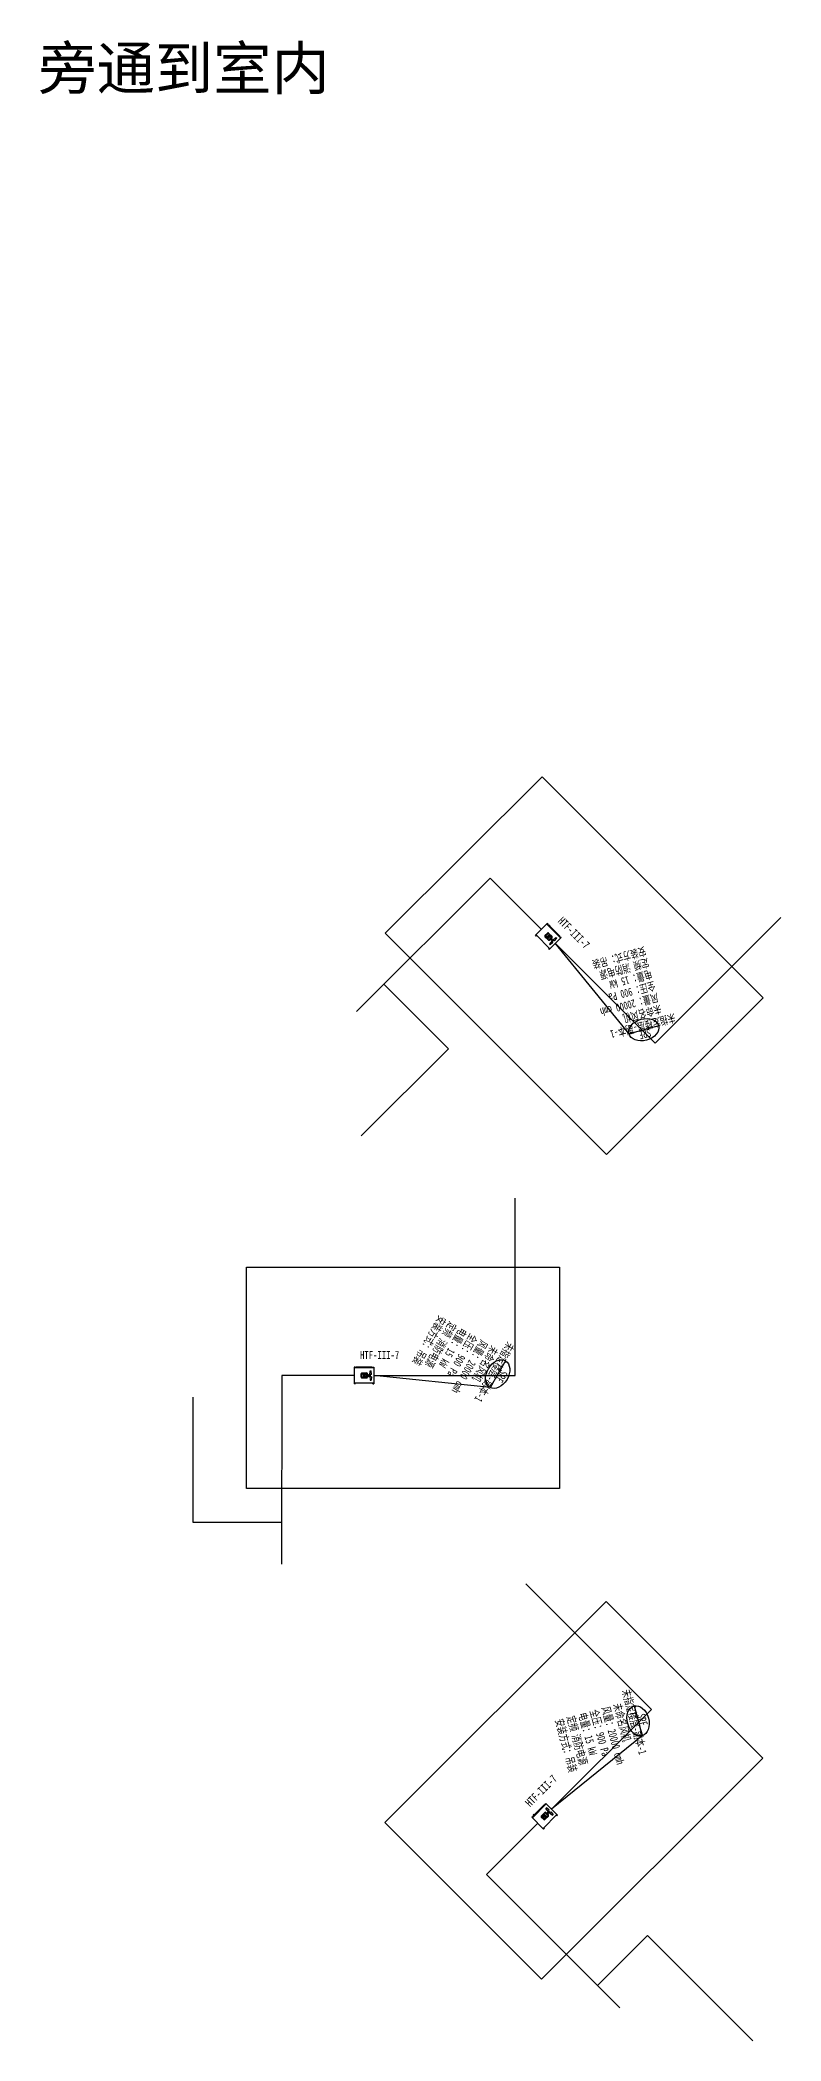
# Model space of a CAD drawing. Header units: inches. Extents: x 18625 to 740902, y -192685 to 58033.
# Drawn here: x 341565 to 376254, y -35757 to 58033 of the extents above; entities that cross this region are included whole.
import ezdxf
from ezdxf.enums import TextEntityAlignment as Align

# ---------------------------------------------------------------- set-up
doc = ezdxf.new("R2010")
doc.units = ezdxf.units.IN
doc.header["$MEASUREMENT"] = 0
doc.layers.add('H-DIMS-FANS', color=7, linetype='Continuous')
doc.layers.add('H-FIRE-FBOX', color=161, linetype='Continuous')
doc.styles.get("Standard").update_dxf_attribs({"font": ''})
doc.styles.add('TH-STYLE1', font='STFANGSO.TTF', dxfattribs={"width": 0.7})
doc.styles.get('Standard').set_extended_font_data('SimSun')

# ---------------------------------------------------------------- blocks, each defined once
blk = doc.blocks.new('*U3')
for p, q in [((4060, -195), (4736, 195)), ((4705, 178), (5165, -619)), ((4761, 152), (4730, 134)), ((4761, 152), (4736, 195)), ((4085, -238), (4060, -195)), ((4115, -221), (4085, -238)), ((4090, -178), (4550, -974)), ((4099, -272), (4474, -922)), ((4405, -123), (4271, -220)), ((4294, -259), (4271, -220)), ((4475, -179), (4294, -259)), ((4405, -123), (4427, -160)), ((4474, -922), (4412, -848)), ((4522, -105), (4427, -160)), ((4474, -922), (4441, -831)), ((4670, -231), (4462, -351)), ((4462, -351), (4575, -546)), ((4509, -237), (4475, -179)), ((4619, -217), (4476, -300)), ((4489, -249), (4567, -204)), ((4508, -281), (4489, -249)), ((4525, -931), (4495, -948)), ((4501, -68), (4652, 0)), ((4501, -68), (4522, -105)), ((4514, -156), (4675, -39)), ((4548, -215), (4514, -156)), ((4600, -500), (4515, -353)), ((4520, -992), (5196, -602)), ((4624, -466), (4556, -349)), ((4586, -236), (4567, -204)), ((4783, -426), (4575, -546)), ((4650, -438), (4594, -340)), ((4689, -429), (4621, -311)), ((4769, -478), (4626, -560)), ((4730, -424), (4645, -278)), ((4675, -39), (4652, 0)), ((4670, -231), (4783, -426)), ((5171, -559), (5141, -576)), ((5171, -559), (5196, -602)), ((4495, -948), (4520, -992))]:
    blk.add_line(p, q)
for centre, start, end in [((4494, -333), 120, 210), ((4607, -528), 210, 300), ((4638, -250), 30, 120), ((4750, -445), 300, 30)]:
    blk.add_arc(centre, 37.6, start, end)
at = {"layer": 'H-DIMS-FANS'}
for p, q in [((720, 4984), (2160, 4984)), ((2160, 4984), (4398, 0))]:
    blk.add_line(p, q, dxfattribs=at)
blk.add_ellipse((1440, 4984), major_axis=(-720, 0), ratio=0.7, dxfattribs=at)
at = {"style": 'TH-STYLE1', "width": 0.8}
blk.add_text('HTF-III-7', height=375, rotation=120, dxfattribs=at).set_placement((3429, -252), align=Align.MIDDLE_CENTER)
at = {"layer": 'H-DIMS-FANS', "style": 'TH-STYLE1', "width": 0.7}
for tag, p in [('楼层-编号', (1440, 4804)), ('设备符号', (1440, 5194))]:
    blk.add_attdef(tag, text='', height=375, dxfattribs=at).set_placement(p, align=Align.MIDDLE_CENTER)
for tag, p in [('风机功能', (400, 4050)), ('风量', (400, 3488)), ('全压', (400, 2925)), ('定频', (400, 1800)), ('电量', (400, 2363)), ('消防电源', (1301, 1800)), ('备注', (400, 675)), ('安装方式', (400, 1238))]:
    blk.add_attdef(tag, p, '', height=375, dxfattribs=at)

msp = doc.modelspace()

# ---------------------------------------------------------------- linework, layer by layer
for points in [[(375425, 13132), (368085, 5802), (357728, 16173), (365068, 23503)], [(365892, 507), (365885, -9867), (351228, -9857), (351235, 516)], [(368079, -15162), (375409, -22502), (365038, -32859), (357708, -25519)]]:
    msp.add_lwpolyline(points, close=True)
for points in [[(365039, 16344), (362637, 18749), (356378, 12497)], [(365689, 15693), (370364, 11013), (376254, 16896)], [(357656, 13774), (360684, 10745), (356602, 6662)], [(357197, -4567), (363812, -4571), (363817, 3754)], [(356277, -4567), (352878, -4564), (352872, -13411)], [(352874, -11449), (348732, -11449), (348732, -5585)], [(365518, -24898), (370198, -20223), (364315, -14333)], [(364867, -25548), (362462, -27950), (368714, -34210)], [(367662, -33157), (370003, -30816), (374943, -35757)]]:
    msp.add_lwpolyline(points)

# ---------------------------------------------------------------- block references
at = {"layer": 'H-FIRE-FBOX'}
ref = msp.add_blockref('*U3', (369937, 16831), dxfattribs=dict(at, rotation=195))
ref.add_attrib('设备符号', 'SPF', dxfattribs={"layer": 'H-DIMS-FANS', "height": 375, "rotation": 195, "style": 'TH-STYLE1', "width": 0.7}).set_placement((369890, 11442), align=Align.MIDDLE_CENTER)
ref.add_attrib('楼层-编号', '未指定楼层-副本-1', dxfattribs={"layer": 'H-DIMS-FANS', "height": 375, "rotation": 195, "style": 'TH-STYLE1', "width": 0.7}).set_placement((369789, 11819), align=Align.MIDDLE_CENTER)
ref.add_attrib('风机功能', '未命名风机', (370600, 12816), dxfattribs={"layer": 'H-DIMS-FANS', "height": 375, "rotation": 195, "style": 'TH-STYLE1', "width": 0.7})
ref.add_attrib('风量', '风量：20000 cmh', (370454, 13359), dxfattribs={"layer": 'H-DIMS-FANS', "height": 375, "rotation": 195, "style": 'TH-STYLE1', "width": 0.7})
ref.add_attrib('全压', '全压：900 Pa', (370308, 13902), dxfattribs={"layer": 'H-DIMS-FANS', "height": 375, "rotation": 195, "style": 'TH-STYLE1', "width": 0.7})
ref.add_attrib('电量', '电量：15 kW', (370163, 14446), dxfattribs={"layer": 'H-DIMS-FANS', "height": 375, "rotation": 195, "style": 'TH-STYLE1', "width": 0.7})
ref.add_attrib('定频', '定频', (370017, 14989), dxfattribs={"layer": 'H-DIMS-FANS', "height": 375, "rotation": 195, "style": 'TH-STYLE1', "width": 0.7})
ref.add_attrib('消防电源', '消防电源', (369147, 14756), dxfattribs={"layer": 'H-DIMS-FANS', "height": 375, "rotation": 195, "style": 'TH-STYLE1', "width": 0.7})
ref.add_attrib('安装方式', '安装方式：吊装', (369872, 15532), dxfattribs={"layer": 'H-DIMS-FANS', "height": 375, "rotation": 195, "style": 'TH-STYLE1', "width": 0.7})
ref = msp.add_blockref('*U3', (359396, -758), dxfattribs=dict(at, rotation=239.9999999999999))
ref.add_attrib('设备符号', 'SPF', dxfattribs={"layer": 'H-DIMS-FANS', "height": 375, "rotation": 240, "style": 'TH-STYLE1', "width": 0.7}).set_placement((363174, -4602), align=Align.MIDDLE_CENTER)
ref.add_attrib('楼层-编号', '未指定楼层-副本-1', dxfattribs={"layer": 'H-DIMS-FANS', "height": 375, "rotation": 240, "style": 'TH-STYLE1', "width": 0.7}).set_placement((362836, -4407), align=Align.MIDDLE_CENTER)
ref.add_attrib('风机功能', '未命名风机', (362704, -3129), dxfattribs={"layer": 'H-DIMS-FANS', "height": 375, "rotation": 240, "style": 'TH-STYLE1', "width": 0.7})
ref.add_attrib('风量', '风量：20000 cmh', (362216, -2848), dxfattribs={"layer": 'H-DIMS-FANS', "height": 375, "rotation": 240, "style": 'TH-STYLE1', "width": 0.7})
ref.add_attrib('全压', '全压：900 Pa', (361729, -2567), dxfattribs={"layer": 'H-DIMS-FANS', "height": 375, "rotation": 240, "style": 'TH-STYLE1', "width": 0.7})
ref.add_attrib('电量', '电量：15 kW', (361242, -2286), dxfattribs={"layer": 'H-DIMS-FANS', "height": 375, "rotation": 240, "style": 'TH-STYLE1', "width": 0.7})
ref.add_attrib('定频', '定频', (360755, -2004), dxfattribs={"layer": 'H-DIMS-FANS', "height": 375, "rotation": 240, "style": 'TH-STYLE1', "width": 0.7})
ref.add_attrib('消防电源', '消防电源', (360304, -2785), dxfattribs={"layer": 'H-DIMS-FANS', "height": 375, "rotation": 240, "style": 'TH-STYLE1', "width": 0.7})
ref.add_attrib('安装方式', '安装方式：吊装', (360268, -1723), dxfattribs={"layer": 'H-DIMS-FANS', "height": 375, "rotation": 240, "style": 'TH-STYLE1', "width": 0.7})
ref = msp.add_blockref('*U3', (364379, -20650), dxfattribs=dict(at, rotation=285))
ref.add_attrib('设备符号', 'SPF', dxfattribs={"layer": 'H-DIMS-FANS', "height": 375, "rotation": 285, "style": 'TH-STYLE1', "width": 0.7}).set_placement((369769, -20697), align=Align.MIDDLE_CENTER)
ref.add_attrib('楼层-编号', '未指定楼层-副本-1', dxfattribs={"layer": 'H-DIMS-FANS', "height": 375, "rotation": 285, "style": 'TH-STYLE1', "width": 0.7}).set_placement((369392, -20798), align=Align.MIDDLE_CENTER)
ref.add_attrib('风机功能', '未命名风机', (368395, -19988), dxfattribs={"layer": 'H-DIMS-FANS', "height": 375, "rotation": 285, "style": 'TH-STYLE1', "width": 0.7})
ref.add_attrib('风量', '风量：20000 cmh', (367852, -20133), dxfattribs={"layer": 'H-DIMS-FANS', "height": 375, "rotation": 285, "style": 'TH-STYLE1', "width": 0.7})
ref.add_attrib('全压', '全压：900 Pa', (367308, -20279), dxfattribs={"layer": 'H-DIMS-FANS', "height": 375, "rotation": 285, "style": 'TH-STYLE1', "width": 0.7})
ref.add_attrib('电量', '电量：15 kW', (366765, -20424), dxfattribs={"layer": 'H-DIMS-FANS', "height": 375, "rotation": 285, "style": 'TH-STYLE1', "width": 0.7})
ref.add_attrib('定频', '定频', (366222, -20570), dxfattribs={"layer": 'H-DIMS-FANS', "height": 375, "rotation": 285, "style": 'TH-STYLE1', "width": 0.7})
ref.add_attrib('消防电源', '消防电源', (366455, -21440), dxfattribs={"layer": 'H-DIMS-FANS', "height": 375, "rotation": 285, "style": 'TH-STYLE1', "width": 0.7})
ref.add_attrib('安装方式', '安装方式：吊装', (365678, -20715), dxfattribs={"layer": 'H-DIMS-FANS', "height": 375, "rotation": 285, "style": 'TH-STYLE1', "width": 0.7})

# ---------------------------------------------------------------- texts
at = {"insert": (341486, 57714), "char_height": 2000, "attachment_point": 1}
msp.add_mtext_dynamic_manual_height_columns('旁通到室内', width=24154.54, gutter_width=1, heights=[0], dxfattribs=at)

doc.saveas('drawing.dxf')
